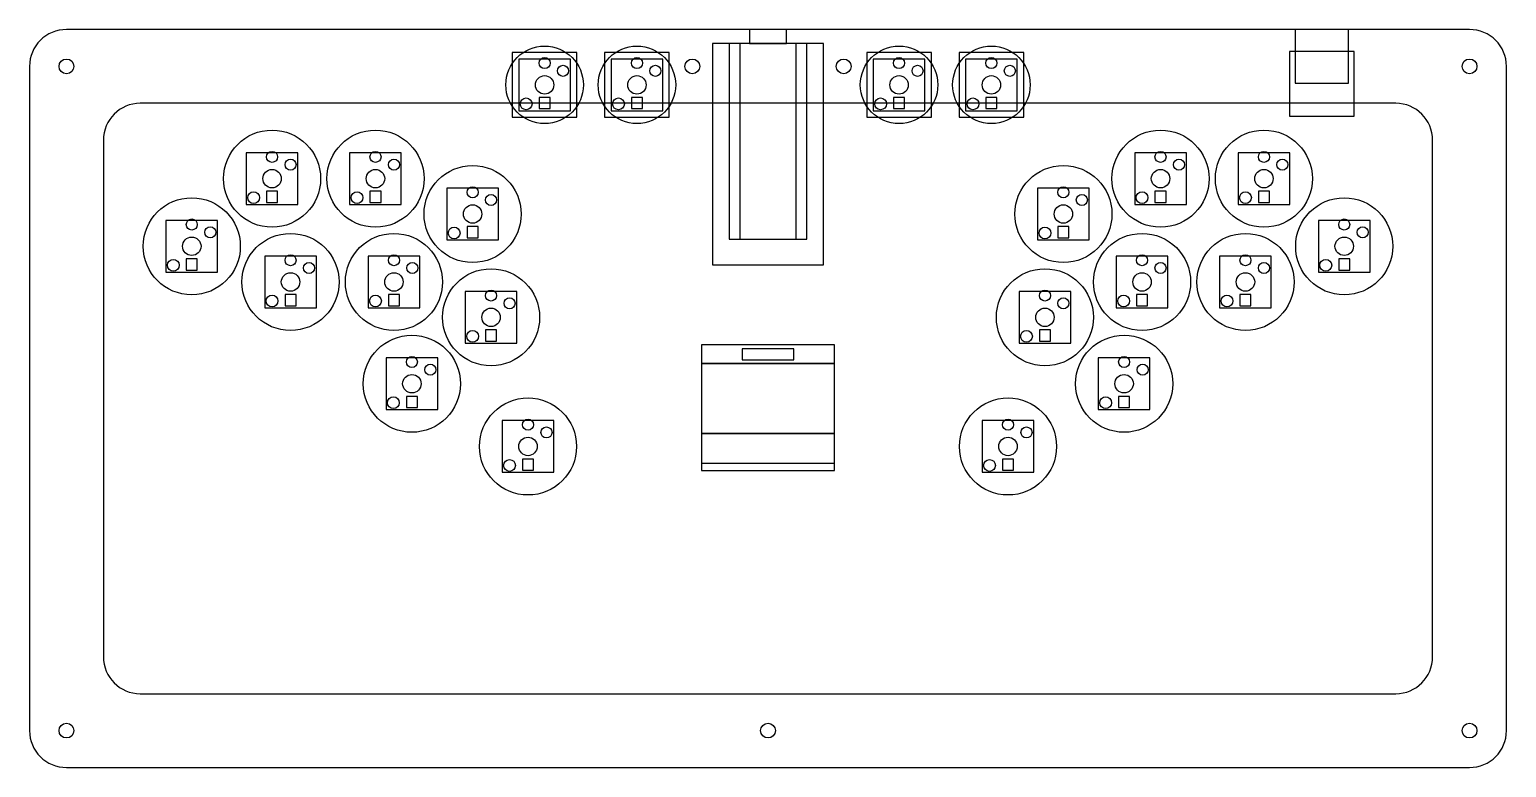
# Model space of a CAD drawing. Header units: metres. Extents: x 0 to 40, y 0 to 20.
import ezdxf

# ---------------------------------------------------------------- set-up
doc = ezdxf.new("R2010")
doc.units = ezdxf.units.M

msp = doc.modelspace()

# ---------------------------------------------------------------- linework, layer by layer
for points in [[(39, 20), (1, 20)], [(39, 20), (1, 20)], [(39, 20), (1, 20)], [(39, 20), (1, 20)], [(39, 20), (1, 20)], [(39, 20), (1, 20)], [(19.5, 20), (19.5, 19.62), (20.5, 19.62), (20.5, 20)], [(19.5, 20), (19.5, 19.62), (20.5, 19.62), (20.5, 20)], [(34.275, 18.55), (35.725, 18.55), (35.725, 20), (34.275, 20), (34.275, 18.55)], [(34.275, 18.55), (35.725, 18.55), (35.725, 20), (34.275, 20), (34.275, 18.55)], [(34.275, 18.55), (35.725, 18.55), (35.725, 20), (34.275, 20), (34.275, 18.55)], [(18.5, 13.62), (21.5, 13.62), (21.5, 19.62), (18.5, 19.62), (18.5, 13.62)], [(18.95, 14.32), (21.05, 14.32), (21.05, 19.62), (18.95, 19.62), (18.95, 14.32)], [(18.95, 14.32), (21.05, 14.32), (21.05, 19.62), (18.95, 19.62), (18.95, 14.32)], [(18.95, 14.32), (19.25, 14.32), (19.25, 19.62), (18.95, 19.62), (18.95, 14.32)], [(20.75, 14.32), (21.05, 14.32), (21.05, 19.62), (20.75, 19.62), (20.75, 14.32)], [(34.125, 17.65), (35.875, 17.65), (35.875, 19.4), (34.125, 19.4), (34.125, 17.65)], [(0, 19), (0, 1)], [(0, 19), (0, 1)], [(0, 19), (0, 1)], [(0, 19), (0, 1)], [(0, 19), (0, 1)], [(0, 19), (0, 1)], [(40, 1), (40, 19)], [(40, 1), (40, 19)], [(40, 1), (40, 19)], [(40, 1), (40, 19)], [(40, 1), (40, 19)], [(40, 1), (40, 19)], [(37, 18), (3, 18)], [(2, 17), (2, 3)], [(38, 3), (38, 17)], [(18.2, 10.95), (21.8, 10.95), (21.8, 11.45), (18.2, 11.45), (18.2, 10.95)], [(19.3, 11.05), (20.7, 11.05), (20.7, 11.35), (19.3, 11.35), (19.3, 11.05)], [(19.3, 11.05), (20.7, 11.05), (20.7, 11.35), (19.3, 11.35), (19.3, 11.05)], [(18.2, 9.05), (21.8, 9.05), (21.8, 10.95), (18.2, 10.95), (18.2, 9.05)], [(18.2, 9.05), (21.8, 9.05), (21.8, 10.95), (18.2, 10.95), (18.2, 9.05)], [(18.2, 8.25), (21.8, 8.25), (21.8, 9.05), (18.2, 9.05), (18.2, 8.25)], [(18.2, 8.05), (21.8, 8.05), (21.8, 9.05), (18.2, 9.05), (18.2, 8.05)], [(3, 2), (37, 2)], [(1, 0), (39, 0)], [(1, 0), (39, 0)], [(1, 0), (39, 0)], [(1, 0), (39, 0)], [(1, 0), (39, 0)], [(1, 0), (39, 0)]]:
    msp.add_lwpolyline(points)
for points in [[(13.075, 17.625), (14.825, 17.625), (14.825, 19.375), (13.075, 19.375), (13.075, 17.625)], [(15.575, 17.625), (17.325, 17.625), (17.325, 19.375), (15.575, 19.375), (15.575, 17.625)], [(22.675, 17.625), (24.425, 17.625), (24.425, 19.375), (22.675, 19.375), (22.675, 17.625)], [(25.175, 17.625), (26.925, 17.625), (26.925, 19.375), (25.175, 19.375), (25.175, 17.625)], [(13.25, 17.8), (14.65, 17.8), (14.65, 19.2), (13.25, 19.2), (13.25, 17.8)], [(15.75, 17.8), (17.15, 17.8), (17.15, 19.2), (15.75, 19.2), (15.75, 17.8)], [(22.85, 17.8), (24.25, 17.8), (24.25, 19.2), (22.85, 19.2), (22.85, 17.8)], [(25.35, 17.8), (26.75, 17.8), (26.75, 19.2), (25.35, 19.2), (25.35, 17.8)], [(13.8, 17.857), (14.1, 17.857), (14.1, 18.157), (13.8, 18.157), (13.8, 17.857)], [(16.3, 17.857), (16.6, 17.857), (16.6, 18.157), (16.3, 18.157), (16.3, 17.857)], [(23.4, 17.857), (23.7, 17.857), (23.7, 18.157), (23.4, 18.157), (23.4, 17.857)], [(25.9, 17.857), (26.2, 17.857), (26.2, 18.157), (25.9, 18.157), (25.9, 17.857)], [(5.869, 15.258), (7.269, 15.258), (7.269, 16.658), (5.869, 16.658), (5.869, 15.258)], [(8.669, 15.258), (10.069, 15.258), (10.069, 16.658), (8.669, 16.658), (8.669, 15.258)], [(29.931, 15.258), (31.331, 15.258), (31.331, 16.658), (29.931, 16.658), (29.931, 15.258)], [(32.731, 15.258), (34.131, 15.258), (34.131, 16.658), (32.731, 16.658), (32.731, 15.258)], [(6.419, 15.315), (6.719, 15.315), (6.719, 15.615), (6.419, 15.615), (6.419, 15.315)], [(9.219, 15.315), (9.519, 15.315), (9.519, 15.615), (9.219, 15.615), (9.219, 15.315)], [(11.3, 14.3), (12.7, 14.3), (12.7, 15.7), (11.3, 15.7), (11.3, 14.3)], [(27.3, 14.3), (28.7, 14.3), (28.7, 15.7), (27.3, 15.7), (27.3, 14.3)], [(30.481, 15.315), (30.781, 15.315), (30.781, 15.615), (30.481, 15.615), (30.481, 15.315)], [(33.281, 15.315), (33.581, 15.315), (33.581, 15.615), (33.281, 15.615), (33.281, 15.315)], [(3.694, 13.425), (5.094, 13.425), (5.094, 14.825), (3.694, 14.825), (3.694, 13.425)], [(34.906, 13.425), (36.306, 13.425), (36.306, 14.825), (34.906, 14.825), (34.906, 13.425)], [(11.85, 14.357), (12.15, 14.357), (12.15, 14.657), (11.85, 14.657), (11.85, 14.357)], [(27.85, 14.357), (28.15, 14.357), (28.15, 14.657), (27.85, 14.657), (27.85, 14.357)], [(4.244, 13.482), (4.544, 13.482), (4.544, 13.782), (4.244, 13.782), (4.244, 13.482)], [(6.369, 12.458), (7.769, 12.458), (7.769, 13.858), (6.369, 13.858), (6.369, 12.458)], [(9.169, 12.458), (10.569, 12.458), (10.569, 13.858), (9.169, 13.858), (9.169, 12.458)], [(29.431, 12.458), (30.831, 12.458), (30.831, 13.858), (29.431, 13.858), (29.431, 12.458)], [(32.231, 12.458), (33.631, 12.458), (33.631, 13.858), (32.231, 13.858), (32.231, 12.458)], [(35.456, 13.482), (35.756, 13.482), (35.756, 13.782), (35.456, 13.782), (35.456, 13.482)], [(6.919, 12.515), (7.219, 12.515), (7.219, 12.815), (6.919, 12.815), (6.919, 12.515)], [(9.719, 12.515), (10.019, 12.515), (10.019, 12.815), (9.719, 12.815), (9.719, 12.515)], [(11.8, 11.5), (13.2, 11.5), (13.2, 12.9), (11.8, 12.9), (11.8, 11.5)], [(26.8, 11.5), (28.2, 11.5), (28.2, 12.9), (26.8, 12.9), (26.8, 11.5)], [(29.981, 12.515), (30.281, 12.515), (30.281, 12.815), (29.981, 12.815), (29.981, 12.515)], [(32.781, 12.515), (33.081, 12.515), (33.081, 12.815), (32.781, 12.815), (32.781, 12.515)], [(12.35, 11.557), (12.65, 11.557), (12.65, 11.857), (12.35, 11.857), (12.35, 11.557)], [(27.35, 11.557), (27.65, 11.557), (27.65, 11.857), (27.35, 11.857), (27.35, 11.557)], [(9.655, 9.7), (11.055, 9.7), (11.055, 11.1), (9.655, 11.1), (9.655, 9.7)], [(28.945, 9.7), (30.345, 9.7), (30.345, 11.1), (28.945, 11.1), (28.945, 9.7)], [(10.205, 9.757), (10.505, 9.757), (10.505, 10.057), (10.205, 10.057), (10.205, 9.757)], [(29.495, 9.757), (29.795, 9.757), (29.795, 10.057), (29.495, 10.057), (29.495, 9.757)], [(12.8, 8), (14.2, 8), (14.2, 9.4), (12.8, 9.4), (12.8, 8)], [(25.8, 8), (27.2, 8), (27.2, 9.4), (25.8, 9.4), (25.8, 8)], [(13.35, 8.057), (13.65, 8.057), (13.65, 8.357), (13.35, 8.357), (13.35, 8.057)], [(26.35, 8.057), (26.65, 8.057), (26.65, 8.357), (26.35, 8.357), (26.35, 8.057)]]:
    msp.add_lwpolyline(points, close=True)
for centre, radius in [((13.95, 18.5), 1.05), ((13.95, 18.5), 1.05), ((13.95, 19.09), 0.15), ((16.45, 18.5), 1.05), ((16.45, 18.5), 1.05), ((16.45, 19.09), 0.15), ((23.55, 18.5), 1.05), ((23.55, 18.5), 1.05), ((23.55, 19.09), 0.15), ((26.05, 18.5), 1.05), ((26.05, 18.5), 1.05), ((26.05, 19.09), 0.15), ((1, 19), 0.2), ((1, 19), 0.2), ((1, 19), 0.2), ((1, 19), 0.2), ((1, 19), 0.2), ((1, 19), 0.2), ((14.45, 18.88), 0.15), ((16.95, 18.88), 0.15), ((17.95, 19), 0.2), ((17.95, 19), 0.2), ((17.95, 19), 0.2), ((17.95, 19), 0.2), ((17.95, 19), 0.2), ((17.95, 19), 0.2), ((22.05, 19), 0.2), ((22.05, 19), 0.2), ((22.05, 19), 0.2), ((22.05, 19), 0.2), ((22.05, 19), 0.2), ((22.05, 19), 0.2), ((24.05, 18.88), 0.15), ((26.55, 18.88), 0.15), ((39, 19), 0.2), ((39, 19), 0.2), ((39, 19), 0.2), ((39, 19), 0.2), ((39, 19), 0.2), ((39, 19), 0.2), ((13.95, 18.5), 0.25), ((16.45, 18.5), 0.25), ((23.55, 18.5), 0.25), ((26.05, 18.5), 0.25), ((13.45, 17.985), 0.16), ((15.95, 17.985), 0.16), ((23.05, 17.985), 0.16), ((25.55, 17.985), 0.16), ((6.569, 15.958), 1.315), ((6.569, 15.958), 1.315), ((9.369, 15.958), 1.315), ((9.369, 15.958), 1.315), ((30.631, 15.958), 1.315), ((30.631, 15.958), 1.315), ((33.431, 15.958), 1.315), ((33.431, 15.958), 1.315), ((6.569, 16.548), 0.15), ((7.069, 16.338), 0.15), ((9.369, 16.548), 0.15), ((9.869, 16.338), 0.15), ((30.631, 16.548), 0.15), ((31.131, 16.338), 0.15), ((33.431, 16.548), 0.15), ((33.931, 16.338), 0.15), ((6.569, 15.958), 0.25), ((9.369, 15.958), 0.25), ((12, 15), 1.315), ((12, 15), 1.315), ((28, 15), 1.315), ((28, 15), 1.315), ((30.631, 15.958), 0.25), ((33.431, 15.958), 0.25), ((6.069, 15.443), 0.16), ((8.869, 15.443), 0.16), ((12, 15.59), 0.15), ((28, 15.59), 0.15), ((30.131, 15.443), 0.16), ((32.931, 15.443), 0.16), ((4.394, 14.125), 1.315), ((4.394, 14.125), 1.315), ((12, 15), 0.25), ((12.5, 15.38), 0.15), ((28, 15), 0.25), ((28.5, 15.38), 0.15), ((35.606, 14.125), 1.315), ((35.606, 14.125), 1.315), ((4.394, 14.715), 0.15), ((35.606, 14.715), 0.15), ((4.894, 14.505), 0.15), ((7.069, 13.158), 1.315), ((7.069, 13.158), 1.315), ((9.869, 13.158), 1.315), ((9.869, 13.158), 1.315), ((11.5, 14.485), 0.16), ((27.5, 14.485), 0.16), ((30.131, 13.158), 1.315), ((30.131, 13.158), 1.315), ((32.931, 13.158), 1.315), ((32.931, 13.158), 1.315), ((36.106, 14.505), 0.15), ((4.394, 14.125), 0.25), ((35.606, 14.125), 0.25), ((3.894, 13.61), 0.16), ((7.069, 13.748), 0.15), ((7.569, 13.538), 0.15), ((9.869, 13.748), 0.15), ((10.369, 13.538), 0.15), ((30.131, 13.748), 0.15), ((30.631, 13.538), 0.15), ((32.931, 13.748), 0.15), ((33.431, 13.538), 0.15), ((35.106, 13.61), 0.16), ((7.069, 13.158), 0.25), ((9.869, 13.158), 0.25), ((12.5, 12.2), 1.315), ((12.5, 12.2), 1.315), ((27.5, 12.2), 1.315), ((27.5, 12.2), 1.315), ((30.131, 13.158), 0.25), ((32.931, 13.158), 0.25), ((6.569, 12.643), 0.16), ((9.369, 12.643), 0.16), ((12.5, 12.79), 0.15), ((27.5, 12.79), 0.15), ((29.631, 12.643), 0.16), ((32.431, 12.643), 0.16), ((12.5, 12.2), 0.25), ((13, 12.58), 0.15), ((27.5, 12.2), 0.25), ((28, 12.58), 0.15), ((10.355, 10.4), 1.315), ((10.355, 10.4), 1.315), ((12, 11.685), 0.16), ((27, 11.685), 0.16), ((29.645, 10.4), 1.315), ((29.645, 10.4), 1.315), ((10.355, 10.99), 0.15), ((10.855, 10.78), 0.15), ((29.645, 10.99), 0.15), ((30.145, 10.78), 0.15), ((10.355, 10.4), 0.25), ((29.645, 10.4), 0.25), ((9.855, 9.885), 0.16), ((13.5, 8.7), 1.315), ((13.5, 8.7), 1.315), ((26.5, 8.7), 1.315), ((26.5, 8.7), 1.315), ((29.145, 9.885), 0.16), ((13.5, 9.29), 0.15), ((14, 9.08), 0.15), ((26.5, 9.29), 0.15), ((27, 9.08), 0.15), ((13.5, 8.7), 0.25), ((26.5, 8.7), 0.25), ((13, 8.185), 0.16), ((26, 8.185), 0.16), ((1, 1), 0.2), ((1, 1), 0.2), ((1, 1), 0.2), ((1, 1), 0.2), ((1, 1), 0.2), ((1, 1), 0.2), ((20, 1), 0.2), ((20, 1), 0.2), ((20, 1), 0.2), ((20, 1), 0.2), ((20, 1), 0.2), ((20, 1), 0.2), ((39, 1), 0.2), ((39, 1), 0.2), ((39, 1), 0.2), ((39, 1), 0.2), ((39, 1), 0.2), ((39, 1), 0.2)]:
    msp.add_circle(centre, radius)
for centre, start, end in [((1, 19), 90, 180), ((1, 19), 90, 180), ((1, 19), 90, 180), ((1, 19), 90, 180), ((1, 19), 90, 180), ((1, 19), 90, 180), ((39, 19), 0, 90), ((39, 19), 0, 90), ((39, 19), 0, 90), ((39, 19), 0, 90), ((39, 19), 0, 90), ((39, 19), 0, 90), ((3, 17), 90, 180), ((37, 17), 0, 90), ((3, 3), 180, 270), ((37, 3), 270, 360), ((1, 1), 180, 270), ((1, 1), 180, 270), ((1, 1), 180, 270), ((1, 1), 180, 270), ((1, 1), 180, 270), ((1, 1), 180, 270), ((39, 1), 270, 360), ((39, 1), 270, 360), ((39, 1), 270, 360), ((39, 1), 270, 360), ((39, 1), 270, 360), ((39, 1), 270, 360)]:
    msp.add_arc(centre, 1, start, end)

doc.saveas('drawing.dxf')
